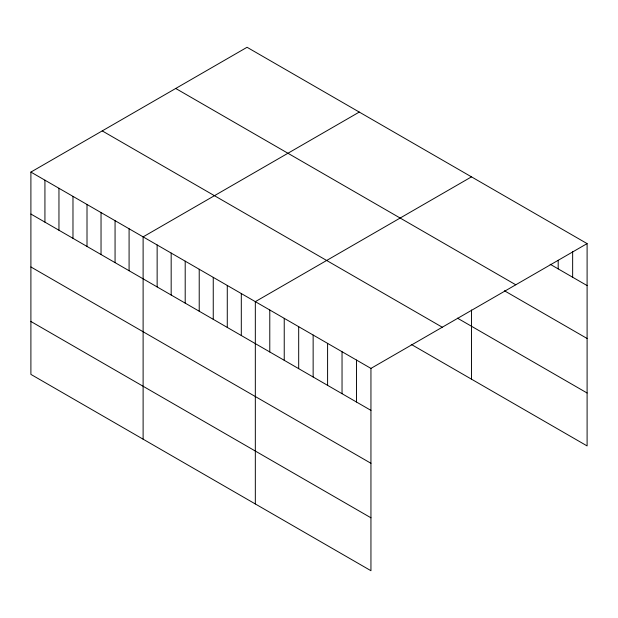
<?xml version="1.0" encoding="UTF-8"?>
<svg xmlns="http://www.w3.org/2000/svg" width="618" height="618" viewBox="0 0 618 618"><rect width="100%" height="100%" fill="white"/><g stroke="black" fill="none" stroke-linecap="round" stroke-linejoin="round"><path stroke-width="0.93" d="M30.9 172.082L370.947 368.405L370.947 570.715L30.9 374.392L30.9 172.082L247.053 47.285L587.1 243.608L587.1 445.918L411.248 344.396M359.267 112.074L143.113 236.872L143.113 439.174M471.488 176.864L255.327 301.654L255.327 503.964M370.947 368.405L587.1 243.608M550.167 264.257L587.1 285.578M175.721 88.467L515.767 284.79M504.404 290.746L587.1 338.486M457.459 318.154L587.1 393.002M102.233 130.9L442.279 327.223M30.9 214.044L370.947 410.375M30.9 266.961L370.947 463.284M30.9 321.476L370.947 517.799M572.647 251.48L572.647 277.235M558.193 260.302L558.193 268.892M471.488 309.997L471.488 379.166M356.493 360.062L356.493 402.024M342.04 351.719L342.04 393.681M327.594 343.376L327.594 385.338M313.141 335.033L313.141 376.995M298.687 326.69L298.687 368.652M284.234 318.34L284.234 360.309M269.78 309.997L269.78 351.966M241.306 293.558L241.306 335.52M227.277 285.462L227.277 327.424M213.249 277.358L213.249 319.328M199.22 269.263L199.22 311.225M185.199 261.167L185.199 303.129M171.171 253.063L171.171 295.033M157.142 244.967L157.142 286.93M129.085 228.768L129.085 270.738M115.064 220.672L115.064 262.635M101.035 212.577L101.035 254.539M87.007 204.473L87.007 246.443M72.978 196.377L72.978 238.339M58.957 188.281L58.957 230.244M44.929 180.178L44.929 222.148"/></g></svg>
